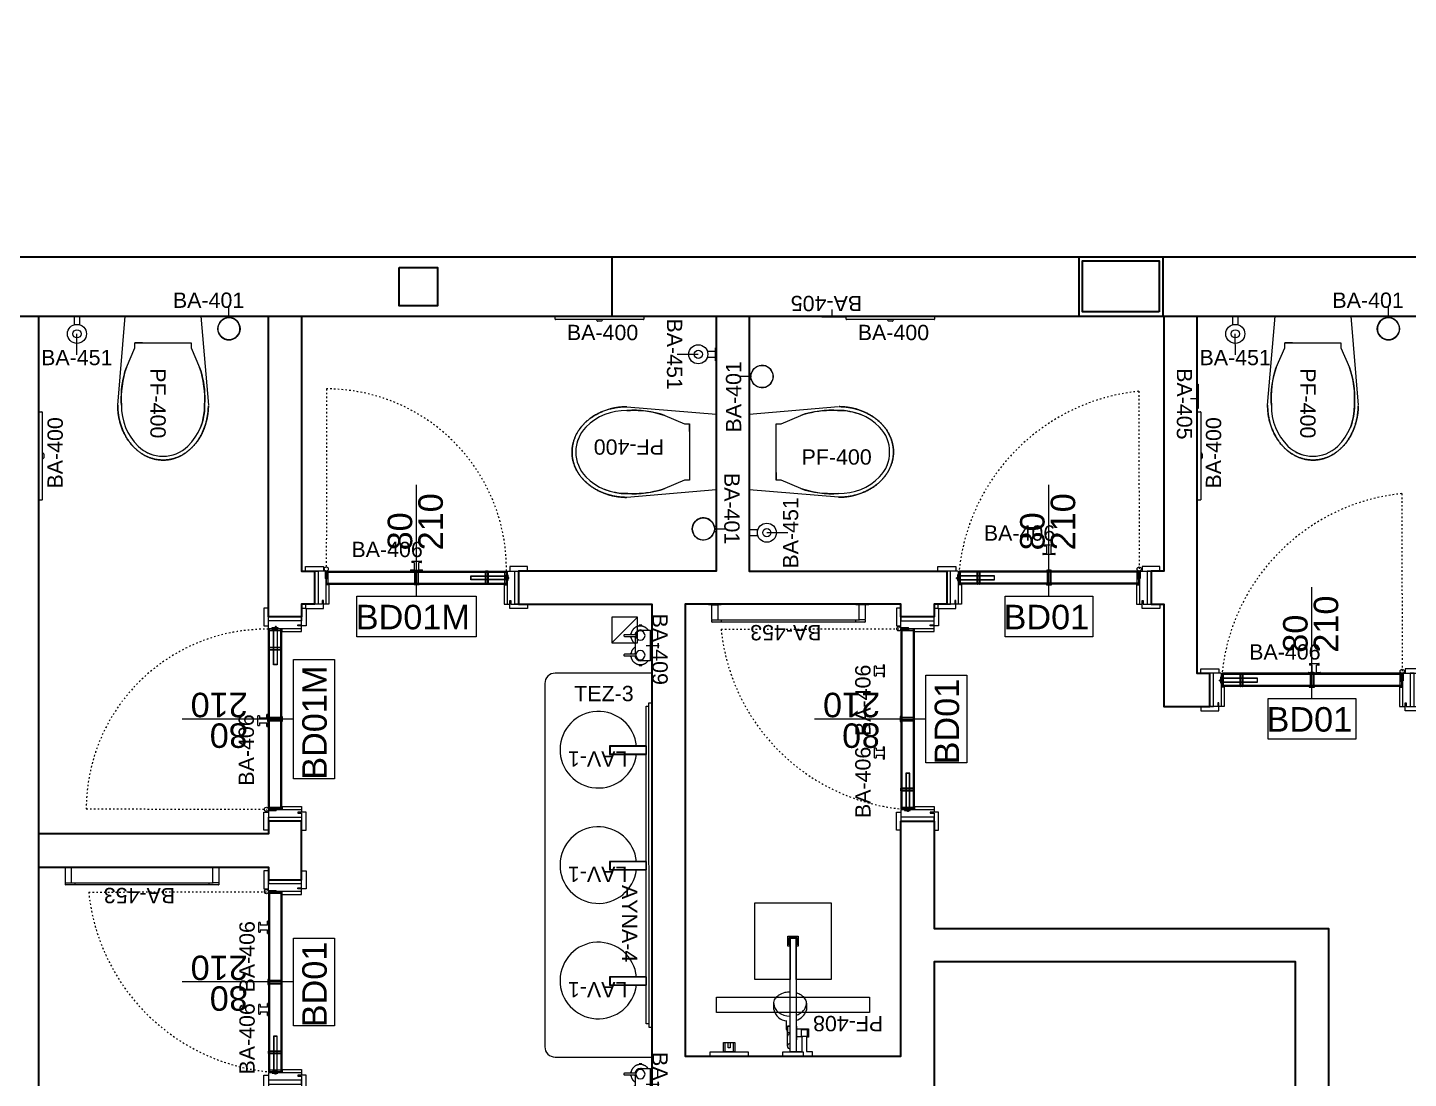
# Model space of a CAD drawing. Header units: centimetres. Extents: x 118932 to 154602, y -32682 to -23521.
# Drawn here: x 122301 to 122841, y -28345 to -27934 of the extents above; entities that cross this region are included whole.
import ezdxf

# ---------------------------------------------------------------- set-up
doc = ezdxf.new("R2010")
doc.units = ezdxf.units.CM
doc.header["$LTSCALE"] = 50
doc.header["$MEASUREMENT"] = 0
doc.linetypes.add('ACAD_ISO03W100', pattern=[30, 12, -18])
for name, color, linetype, lineweight, true_color in [('GEN_00_BL_Yazı', 7, 'Continuous', 0, 0x4f5250), ('GEN_01_TA_Kolon', 7, 'Continuous', 35, 0xd05d28), ('GEN_02_TF_Islak Hacim', 7, 'Continuous', 5, 0x007cb0), ('GEN_02_TF_Kapı', 7, 'Continuous', 9, 0x4a3526), ('GEN_02_TF_Mobilya', 7, 'Continuous', 5, 0x745e3d), ('GEN_05_ML_Ahşap', 7, 'Continuous', 9, 0x745e3d), ('GEN_06_GR_İnce', 7, 'Continuous', 13, 0xb0b0a9), ('KALACAK DUVARLAR', 7, 'Continuous', 30, 0x005387)]:
    doc.layers.add(name, color=color, linetype=linetype, lineweight=lineweight, true_color=true_color)
doc.styles.add('arial_1_18', font='arial.ttf', dxfattribs={"height": 0.2})
doc.styles.add('Arial_6', font='arial.ttf', dxfattribs={"height": 59.5325})

# ---------------------------------------------------------------- blocks, each defined once
blk = doc.blocks.new('LEVEL -1_A BLOK_KOLON')
at = {"layer": 'GEN_01_TA_Kolon'}
blk.add_lwpolyline([(48313.25, 4414), (48328.25, 4414), (48328.25, 4399), (48313.25, 4399), (48313.25, 4414)], dxfattribs=at)
blk.add_lwpolyline([(48610.84, 4396.59), (48580.84, 4396.59), (48580.84, 4416.59), (48610.84, 4416.59)], close=True, dxfattribs=at)
blk = doc.blocks.new('LEVEL -1_A BLOK_DUVAR')
at = {"layer": 'KALACAK DUVARLAR'}
for p, q in [((48396.51, 9468), (48396.51, 9445)), ((48579.34, 9468), (48579.34, 9445)), ((48612.34, 9468), (48612.34, 9445))]:
    blk.add_line(p, q, dxfattribs=at)
for points in [[(49568.65, 9468), (47653.25, 9468), (47653.25, 9445), (49154.98, 9445)], [(48171.99, 9445), (48171.99, 8970.63), (48332.25, 8970.63)], [(48274.99, 9445), (48274.99, 9345.09), (48279.99, 9345.09), (48279.99, 9332.09), (48274.99, 9332.09), (48274.99, 9327.09), (48261.99, 9327.09), (48261.99, 9445)], [(48437.33, 9445), (48437.33, 9345.09), (48359.99, 9345.09), (48359.99, 9332.09), (48412.16, 9332.09), (48412.16, 8952.63), (48587.17, 8952.63), (48587.17, 8811.63), (48605.17, 8811.63), (48605.17, 8957.63)], [(48450.33, 9445), (48450.33, 9345.09), (48527.67, 9345.09), (48527.67, 9332.09), (48522.67, 9332.09), (48522.67, 9327.09), (48509.67, 9327.09), (48509.67, 9332.09), (48425.16, 9332.09), (48425.16, 9155.07), (48509.67, 9155.07), (48509.67, 9247.09), (48522.67, 9247.09), (48522.67, 9204.98), (48677.17, 9204.98), (48677.17, 9142.07), (48664.17, 9142.07), (48664.17, 9191.98), (48522.67, 9191.98), (48522.67, 9142.07), (48425.16, 9142.07), (48425.16, 8970.63)], [(48612.67, 9445), (48612.67, 9345.09), (48607.67, 9345.09), (48607.67, 9332.09), (48612.67, 9332.09), (48612.67, 9292), (48630.67, 9292), (48630.67, 9305), (48625.67, 9305), (48625.67, 9445)], [(48171.99, 9229.09), (48261.99, 9229.09), (48261.99, 9224.09), (48274.99, 9224.09), (48274.99, 9247.09), (48261.99, 9247.09), (48261.99, 9242.09), (48171.99, 9242.09)]]:
    blk.add_lwpolyline(points, dxfattribs=at)
blk = doc.blocks.new('Toilet-Tissue-Dispenser_Bobrick_B-35883 - BA-400 Double Paper Holder-13679418-RESTROOMS _ POOL BAR - PLANS')
at = {"layer": 'GEN_02_TF_Islak Hacim'}
for p, q in [((40839.4, 11299.3), (40839.4, 11312)), ((40839.4, 11312), (41185.5, 11312)), ((41185.5, 11312), (41185.5, 11299.3)), ((41001.8, 11297.7), (40841, 11297.7)), ((41023.2, 11297.7), (41001.8, 11297.7)), ((41019.6, 11291.4), (41005.3, 11291.4)), ((41183.9, 11297.7), (41023.2, 11297.7))]:
    blk.add_line(p, q, dxfattribs=at)
for centre, radius, start, end in [((40841, 11299.3), 1.59, 180, 270), ((41001.8, 11296.8), 0.879, 90, 187.2939), ((41007, 11297.5), 6.14, 187.2939, 247.3604), ((41005.3, 11292.2), 0.8, 204.0212, 270), ((41019.6, 11292.2), 0.8, 270, 335.9788), ((41017.9, 11297.5), 6.14, 292.6396, 352.7061), ((41023.2, 11296.8), 0.879, 352.7061, 90), ((41183.9, 11299.3), 1.59, 270, 0)]:
    blk.add_arc(centre, radius, start, end, dxfattribs=at)
at = {"layer": 'GEN_00_BL_Yazı', "insert": (40884.6, 11216.8), "char_height": 60, "width": 265.421, "attachment_point": 7, "rotation": 359.924, "style": 'Arial_6'}
blk.add_mtext('BA-400', dxfattribs=at)
blk = doc.blocks.new('BA 401 toilet brush holder')
at = {"layer": 'GEN_00_BL_Yazı'}
blk.add_line((-0.01, -4.19), (-0.01, -8.64), dxfattribs=at)
at = {"layer": 'GEN_02_TF_Islak Hacim'}
for p, q in [((-1, -4.23), (-1, -5)), ((-1, -4.23), (-1, -5)), ((-1, -5), (1, -5)), ((1, -5), (-1, -5)), ((1, -5), (1, -4.23)), ((1, -4.23), (1, -5))]:
    blk.add_line(p, q, dxfattribs=at)
blk.add_circle((0, 0), 4.35, dxfattribs=at)
blk.add_arc((0, 0), 4.35, 283.2903, 256.7097, dxfattribs=at)
at = {"layer": 'GEN_00_BL_Yazı', "insert": (21.94, -14.19), "char_height": 6, "width": 26.5421, "attachment_point": 1, "rotation": 180, "style": 'Arial_6'}
blk.add_mtext('BA-401', dxfattribs=at)
blk = doc.blocks.new('Raindance shower combo - PF-408 SHOWER SYSTEM-14504339-SPA _ LEVEL 0 - REFERENCE PLAN')
at = {"layer": 'GEN_02_TF_Islak Hacim'}
for p, q in [((-24.4, 303), (-24.4, 603)), ((-24.4, 603), (275.5, 603)), ((275.5, 603), (275.5, 303)), ((105.6, 473), (145.4, 473)), ((105.6, 433), (105.6, 473)), ((113.7, 433), (105.6, 433)), ((110.8, 467.8), (140.3, 467.8)), ((110.8, 438.4), (110.8, 467.8)), ((113.7, 438.4), (110.8, 438.4)), ((113.7, 19.6), (113.7, 464.5)), ((113.7, 464.5), (137.3, 464.5)), ((113.7, 464.5), (113.7, 303)), ((137.3, 464.5), (113.7, 464.5)), ((137.3, 303), (137.3, 464.5)), ((137.3, 464.5), (137.3, 19.6)), ((140.3, 438.3), (137.3, 438.3)), ((145.4, 433), (137.3, 433)), ((140.3, 467.8), (140.3, 438.3)), ((145.4, 473), (145.4, 433)), ((113.7, 303), (-24.4, 303)), ((275.5, 303), (137.3, 303)), ((50.4, 184.6), (50.4, 208.3)), ((177.7, 208.3), (177.7, 182.8)), ((100, 106.3), (100.6, 140.9)), ((103.4, 80.9), (103.4, 119.9)), ((103.4, 119.9), (113.7, 119.9)), ((113.7, 119.9), (103.4, 119.9)), ((103.4, 119.9), (103.4, 97.5)), ((137.3, 119.9), (139.5, 119.9)), ((139.5, 119.9), (139.5, 66.9)), ((139.8, 77.5), (139.8, 109.5)), ((139.8, 109.5), (185.7, 109.5)), ((185.7, 109.5), (185.7, 77.4)), ((-146.3, 55.5), (-102.8, 55.5)), ((-146.3, 19.3), (-146.3, 55.5)), ((-140.4, 55.5), (-108.7, 55.5)), ((-140.4, 19.3), (-140.4, 55.5)), ((-128.5, 35.3), (-128.5, 55.5)), ((-128.5, 55.5), (-120.4, 55.5)), ((-120.4, 55.5), (-120.4, 35.3)), ((-108.7, 55.5), (-108.7, 19.3)), ((-102.8, 55.5), (-102.8, 19.3)), ((113.7, 93.7), (103.4, 93.7)), ((103.4, 41.5), (103.4, 80.9)), ((139.5, 93.7), (137.3, 93.7)), ((139.5, 66.9), (137.3, 66.9)), ((161.2, 77.5), (139.8, 77.5)), ((157.3, 106), (157.3, 81)), ((182.3, 106), (157.3, 106)), ((157.3, 81), (182.3, 81)), ((161.2, 81), (161.2, 77.4)), ((161.2, 20.1), (161.2, 77.5)), ((178.5, 81), (178.5, 77.4)), ((185.7, 77.4), (178.5, 77.4)), ((178.5, 77.4), (178.5, 20.1)), ((182.3, 81), (182.3, 106)), ((-198.9, 19.3), (-50, 19.3)), ((-198.9, 3), (-198.9, 19.3)), ((-102.8, 19.3), (-146.3, 19.3)), ((-108.7, 19.3), (-140.4, 19.3)), ((-120.4, 35.3), (-128.5, 35.3)), ((-50, 19.3), (-50, 3)), ((85.5, 3), (85.5, 19.6)), ((85.5, 19.6), (165.5, 19.6)), ((165.5, 3), (85.5, 3)), ((137.3, 19.6), (113.7, 19.6)), ((139.1, 19.6), (139.1, 20.1)), ((139.1, 20.1), (161.2, 20.1)), ((165.5, 19.6), (165.5, 3)), ((200.6, 3), (165.5, 3)), ((178.5, 20.1), (200.6, 20.1)), ((200.6, 20.1), (200.6, 3))]:
    blk.add_line(p, q, dxfattribs=at)
for centre, radius, start, end in [((104.2, 195.8), 55, 191.7176, 266.2824), ((123.3, 196.9), 56.2, 284.5361, 345.4324), ((112.6, 106), 12.6, 179, 223), ((115, 78), 12, 96.3941, 165.9387), ((115, 78), 12, 96.3941, 165.9387), ((114.9, 40.6), 11.5, 96.8483, 175.5844), ((115, 42.3), 11.6, 183.9666, 263.4682)]:
    blk.add_arc(centre, radius, start, end, dxfattribs=at)
for major_axis, start_param, end_param in [((63.7, 0), 3.141593, 4.706756), ((-63.7, 0), 1.950601, 3.141593)]:
    blk.add_ellipse((114, 208.3), major_axis=major_axis, ratio=0.765186, start_param=start_param, end_param=end_param, dxfattribs=at)
for points, knots in [([(50.4, 208.3), (50.4, 211.6), (51.3, 218), (55.4, 227.4), (62.1, 235.8), (74.1, 245.5), (91.7, 253), (107.1, 254.8), (113.7, 254.8)], [0, 0, 0, 0, 0.0666667, 0.1333333, 0.2, 0.2666667, 0.4, 0.4982127, 0.4982127, 0.4982127, 0.4982127]), ([(137.4, 251.6), (139.3, 251), (148.2, 248.1), (162.4, 240.1), (172.7, 227.8), (177, 216.8), (177.7, 211.2), (177.7, 208.3)], [0.6197386, 0.6197386, 0.6197386, 0.6197386, 0.65, 0.7666667, 0.8833333, 0.9416667, 1, 1, 1, 1])]:
    blk.add_open_spline(points, degree=3, knots=knots, dxfattribs=at)
at = {"layer": 'GEN_00_BL_Yazı', "insert": (478.8, 160.9, 0), "char_height": 60, "width": 331.384, "attachment_point": 7, "rotation": 180, "style": 'Arial_6'}
blk.add_mtext('PF-408', dxfattribs=at)
blk = doc.blocks.new('common areas toilet pf400')
at = {"layer": 'GEN_02_TF_Islak Hacim'}
for p, q in [((0, 14.8), (34.95, 17.75)), ((0, 14.8), (34.95, 17.75)), ((0, -14.8), (0, 14.8)), ((10.45, 10.98), (12.45, 10.98)), ((10.45, -11.02), (10.45, 10.98)), ((10.45, 10.98), (12.45, 10.98)), ((12.45, 10.98), (20.12, 14.31)), ((12.45, 10.98), (20.12, 14.31)), ((10.45, -8.02), (10.45, -11.02)), ((34.95, -17.75), (0, -14.8)), ((34.95, -17.75), (0, -14.8)), ((12.45, -11.02), (10.45, -11.02)), ((12.45, -11.02), (10.45, -11.02))]:
    blk.add_line(p, q, dxfattribs=at)
at = {"layer": 'GEN_02_TF_Islak Hacim', "flags": 128}
blk.add_lwpolyline([(20.12, -14.35, 0.102893), (34.95, -16.27, 0.208147), (50.97, -9.8, 0.407287), (50.97, 9.76, 0.208147), (34.95, 16.23, 0.102893), (20.12, 14.31), (21.51, 14.77), (22.93, 15.16), (24.36, 15.5), (25.8, 15.79), (27.25, 16.01), (28.71, 16.18), (30.17, 16.29), (31.64, 16.33), (33.11, 16.33), (34.58, 16.26), (34.95, 16.23, -0.103003), (43.63, 14.66)], format="xyb", dxfattribs=at)
blk.add_lwpolyline([(34.95, -16.27), (33.48, -16.35), (32.01, -16.38), (30.55, -16.34), (29.08, -16.25), (27.62, -16.1), (26.16, -15.89), (24.72, -15.62), (23.29, -15.29), (21.87, -14.91), (20.47, -14.47), (20.12, -14.35), (12.45, -11.02), (10.45, -11.02)], dxfattribs=at)
at = {"layer": 'GEN_02_TF_Islak Hacim'}
blk.add_arc((40.95, -0.02), 14, 330.4944, 345.2869, dxfattribs=at)
blk.add_rational_spline([(34.95, -17.75), (42.82, -17.75), (49.63, -14.5), (53.57, -8.88), (57.5, -3.25), (57.5, 3.25), (53.57, 8.88), (49.63, 14.5), (42.82, 17.75), (34.95, 17.75), (36.56, 17.75), (39.77, 17.45), (44.36, 16.13), (48.47, 13.99), (51.9, 11.16), (54.48, 7.77), (56.09, 3.98), (56.45, 1.33), (56.45, 0), (56.45, -1.33), (56.09, -3.98), (54.48, -7.77), (51.9, -11.16), (48.47, -13.99), (44.36, -16.13), (39.77, -17.45), (36.56, -17.75), (34.95, -17.75)], [1, 0.910683602523, 0.910683602523, 1, 0.910683602523, 0.910683602523, 1, 0.910683602523, 0.910683602523, 1, 1, 1, 1, 1, 1, 1, 1, 1, 1, 1, 1, 1, 1, 1, 1, 1, 1, 1], degree=3, knots=[0, 0, 0, 0, 1.047198, 1.047198, 1.047198, 2.094395, 2.094395, 2.094395, 3.141593, 3.141593, 3.141593, 3.28445, 3.427307, 3.570164, 3.713021, 3.855878, 3.998736, 4.141593, 4.141593, 4.141593, 4.28445, 4.427307, 4.570164, 4.713021, 4.855878, 4.998736, 5.141593, 5.141593, 5.141593, 5.141593], dxfattribs=at)
at = {"layer": 'GEN_00_BL_Yazı', "insert": (20.45, -5.06), "char_height": 6, "width": 13.2711, "attachment_point": 7, "style": 'Arial_6'}
blk.add_mtext('PF-400', dxfattribs=at)
blk = doc.blocks.new('BA 405 - BAG DISPANSER')
at = {"layer": 'GEN_02_TF_Islak Hacim'}
blk.add_hatch(color=256, dxfattribs=at).paths.add_polyline_path([(59602.97, -31835.91), (59602.97, -31835.47), (59593.41, -31835.47), (59593.41, -31835.91)])
at = {"layer": 'GEN_00_BL_Yazı'}
blk.add_line((59597.32, -31832.96), (59597.32, -31835.65), dxfattribs=at)
at = {"layer": 'GEN_02_TF_Islak Hacim'}
for p, q in [((59593.41, -31835.91), (59593.41, -31835.47)), ((59602.97, -31835.91), (59593.41, -31835.91)), ((59602.97, -31835.47), (59602.97, -31835.91))]:
    blk.add_line(p, q, dxfattribs=at)
at = {"layer": 'GEN_00_BL_Yazı', "insert": (59609.21, -31833.56), "char_height": 6, "width": 26.5421, "attachment_point": 1, "rotation": 180, "style": 'Arial_6'}
blk.add_mtext('BA-405', dxfattribs=at)
blk = doc.blocks.new('BA 406 HOOK')
at = {"layer": 'GEN_02_TF_Islak Hacim'}
for p, q in [((-2.38, 0), (-2.38, -0.32)), ((-2.38, 0), (2.38, 0)), ((-2.3, 0), (-2.38, 0)), ((2.38, 0), (2.3, 0)), ((2.38, -0.32), (2.38, 0)), ((-2.38, -0.32), (-2.3, -0.32)), ((-0.92, -0.32), (-2.38, -0.32)), ((-1.91, -3.19), (-1.91, -3.81)), ((-1.91, -3.19), (-0.92, -3.19)), ((-1.84, -3.19), (-1.91, -3.19)), ((-1.91, -3.81), (-1.84, -3.81)), ((1.9, -3.81), (-1.91, -3.81)), ((-0.92, -0.32), (-0.92, -3.19)), ((0.92, -3.19), (0.92, -0.32)), ((2.38, -0.32), (0.92, -0.32)), ((0.92, -3.19), (1.9, -3.19)), ((1.9, -3.19), (1.84, -3.19)), ((1.84, -3.81), (1.9, -3.81)), ((1.9, -3.81), (1.9, -3.19)), ((2.3, -0.32), (2.38, -0.32))]:
    blk.add_line(p, q, dxfattribs=at)
at = {"layer": 'GEN_00_BL_Yazı', "insert": (25.5, -11.38), "char_height": 6, "width": 26.5421, "attachment_point": 1, "rotation": 180, "style": 'Arial_6'}
blk.add_mtext('BA-406', dxfattribs=at)
blk = doc.blocks.new('ikili sbn')
at = {"layer": 'GEN_00_BL_Yazı'}
blk.add_line((-5.76, -1.77), (-5.76, 3.38), dxfattribs=at)
at = {"layer": 'GEN_02_TF_Islak Hacim'}
for p, q in [((-11.7, 0.01), (-11.7, -4.02)), ((0, -4.01), (0, 0.01)), ((-13.75, -3.45), (-13.75, -4.45)), ((-13.75, -4.45), (-13.39, -4.45)), ((-13.56, -3.44), (-13.73, -3.44)), ((-13.73, -3.44), (-13.73, -4.44)), ((-13.73, -4.44), (-13.56, -4.44)), ((-13.56, -4.44), (-13.56, -3.44)), ((-13.38, -3.45), (-13.56, -3.45)), ((-13.44, -3.76), (-13.45, -3.91)), ((-13.45, -3.91), (-13.45, -4)), ((-13.45, -4), (-13.45, -4.15)), ((-13.45, -4.15), (-13.44, -4.3)), ((-13.43, -3.62), (-13.44, -3.76)), ((-13.44, -4.3), (-13.42, -4.44)), ((-13.41, -3.47), (-13.43, -3.62)), ((-13.42, -4.44), (-13.4, -4.59)), ((-13.39, -3.32), (-13.41, -3.47)), ((-13.4, -4.59), (-13.38, -4.74)), ((-13.36, -3.17), (-13.39, -3.32)), ((-13.38, -4.74), (-13.34, -4.89)), ((-13.32, -3.03), (-13.36, -3.17)), ((-13.34, -4.89), (-13.3, -5.03)), ((-13.28, -2.88), (-13.32, -3.03)), ((-13.3, -5.03), (-13.26, -5.18)), ((-13.23, -2.74), (-13.28, -2.88)), ((-13.26, -5.18), (-13.21, -5.32)), ((-13.18, -2.6), (-13.23, -2.74)), ((-13.21, -5.32), (-13.15, -5.46)), ((-13.12, -2.46), (-13.18, -2.6)), ((-13.06, -2.33), (-13.12, -2.46)), ((-12.99, -2.19), (-13.06, -2.33)), ((-12.91, -2.06), (-12.99, -2.19)), ((-12.83, -1.94), (-12.91, -2.06)), ((-12.75, -1.81), (-12.83, -1.94)), ((-12.66, -1.69), (-12.75, -1.81)), ((-12.56, -1.58), (-12.66, -1.69)), ((-12.47, -1.46), (-12.56, -1.58)), ((-12.36, -1.35), (-12.47, -1.46)), ((-12.25, -1.25), (-12.36, -1.35)), ((-12.14, -1.15), (-12.25, -1.25)), ((-12.03, -1.05), (-12.14, -1.15)), ((-11.91, -0.96), (-12.03, -1.05)), ((-11.78, -0.88), (-11.91, -0.96)), ((-11.7, -0.82), (-11.78, -0.88)), ((0.1, -0.92), (0, -0.86)), ((0.22, -1.01), (0.1, -0.92)), ((0.33, -1.11), (0.22, -1.01)), ((0.45, -1.2), (0.33, -1.11)), ((0.56, -1.31), (0.45, -1.2)), ((0.66, -1.41), (0.56, -1.31)), ((0.76, -1.52), (0.66, -1.41)), ((0.86, -1.64), (0.76, -1.52)), ((0.95, -1.76), (0.86, -1.64)), ((1.04, -1.88), (0.95, -1.76)), ((1.12, -2), (1.04, -1.88)), ((1.2, -2.13), (1.12, -2)), ((1.27, -2.26), (1.2, -2.13)), ((1.34, -2.4), (1.27, -2.26)), ((1.4, -2.54), (1.34, -2.4)), ((1.37, -5.53), (1.43, -5.39)), ((1.45, -2.67), (1.4, -2.54)), ((1.43, -5.39), (1.48, -5.25)), ((1.5, -2.82), (1.45, -2.67)), ((1.48, -5.25), (1.53, -5.11)), ((1.55, -2.96), (1.5, -2.82)), ((1.53, -5.11), (1.57, -4.97)), ((1.59, -3.1), (1.55, -2.96)), ((1.57, -4.97), (1.6, -4.82)), ((1.62, -3.25), (1.59, -3.1)), ((1.6, -4.82), (1.63, -4.67)), ((1.65, -3.4), (1.62, -3.25)), ((2, -3.45), (1.62, -3.45)), ((1.63, -4.45), (1.76, -4.45)), ((1.63, -4.67), (1.66, -4.52)), ((1.67, -3.55), (1.65, -3.4)), ((1.66, -4.52), (1.68, -4.38)), ((1.68, -3.7), (1.67, -3.55)), ((1.69, -3.85), (1.68, -3.7)), ((1.68, -4.38), (1.69, -4.23)), ((1.69, -4), (1.69, -3.85)), ((1.69, -4.08), (1.69, -4)), ((1.69, -4.23), (1.69, -4.08)), ((1.76, -3.5), (1.76, -4.5)), ((2, -3.5), (1.76, -3.5)), ((1.76, -4.5), (2, -4.5)), ((2, -3.5), (2, -3.45)), ((2, -4.5), (2, -3.5)), ((-13.15, -5.46), (-13.09, -5.59)), ((-13.09, -5.59), (-13.03, -5.73)), ((-13.03, -5.73), (-12.95, -5.86)), ((-12.95, -5.86), (-12.88, -5.99)), ((-12.88, -5.99), (-12.8, -6.11)), ((-12.8, -6.11), (-12.71, -6.24)), ((-12.71, -6.24), (-12.62, -6.35)), ((-12.62, -6.35), (-12.52, -6.47)), ((-12.52, -6.47), (-12.42, -6.58)), ((-12.42, -6.58), (-12.31, -6.69)), ((-12.31, -6.69), (-12.2, -6.79)), ((-12.2, -6.79), (-12.09, -6.89)), ((-12.09, -6.89), (-11.97, -6.98)), ((-11.97, -6.98), (-11.85, -7.07)), ((-11.85, -7.07), (-11.73, -7.15)), ((-11.73, -7.15), (-11.6, -7.23)), ((-11.6, -7.23), (-11.47, -7.3)), ((-11.47, -7.3), (-11.33, -7.37)), ((-11.33, -7.37), (-11.2, -7.43)), ((-11.2, -7.43), (-11.06, -7.49)), ((-11.06, -7.49), (-10.92, -7.54)), ((-10.92, -7.54), (-10.78, -7.59)), ((-10.78, -7.59), (-10.63, -7.63)), ((-10.63, -7.63), (-10.48, -7.66)), ((-10.48, -7.66), (-10.34, -7.69)), ((-10.34, -7.69), (-10.19, -7.71)), ((-10.26, -7.7), (-10.26, -7.86)), ((-10.01, -7.86), (-10.26, -7.86)), ((-10.26, -7.86), (-10.26, -8.05)), ((-10.26, -8.05), (-10.01, -8.05)), ((-10.19, -7.71), (-10.04, -7.73)), ((-10.04, -7.73), (-10.01, -7.73)), ((-9.41, -6.02), (-2.35, -6.02)), ((-9.41, -7.73), (-9.29, -7.72)), ((-9.26, -7.86), (-9.41, -7.86)), ((-9.41, -8.05), (-9.26, -8.05)), ((-9.29, -7.72), (-9.14, -7.7)), ((-9.26, -7.86), (-9.26, -7.72)), ((-9.26, -8.05), (-9.26, -7.86)), ((-9.14, -7.7), (-8.99, -7.68)), ((-8.99, -7.68), (-8.85, -7.65)), ((-8.85, -7.65), (-8.7, -7.61)), ((-8.7, -7.61), (-8.56, -7.57)), ((-8.56, -7.57), (-8.42, -7.52)), ((-8.42, -7.52), (-8.28, -7.47)), ((-8.28, -7.47), (-8.14, -7.41)), ((-8.14, -7.41), (-8, -7.34)), ((-8, -7.34), (-7.87, -7.27)), ((-7.87, -7.27), (-7.74, -7.19)), ((-7.74, -7.19), (-7.62, -7.11)), ((-7.62, -7.11), (-7.49, -7.03)), ((-7.49, -7.03), (-7.37, -6.94)), ((-7.37, -6.94), (-7.26, -6.84)), ((-7.26, -6.84), (-7.15, -6.74)), ((-7.15, -6.74), (-7.04, -6.64)), ((-7.04, -6.64), (-6.93, -6.53)), ((-6.93, -6.53), (-6.84, -6.42)), ((-6.84, -6.42), (-6.74, -6.3)), ((-6.74, -6.3), (-6.65, -6.18)), ((-6.65, -6.18), (-6.57, -6.06)), ((-6.57, -6.06), (-6.54, -6.02)), ((-5.21, -6.02), (-5.15, -6.11)), ((-5.15, -6.11), (-5.06, -6.24)), ((-5.06, -6.24), (-4.97, -6.35)), ((-4.97, -6.35), (-4.87, -6.47)), ((-4.87, -6.47), (-4.77, -6.58)), ((-4.77, -6.58), (-4.67, -6.69)), ((-4.67, -6.69), (-4.56, -6.79)), ((-4.56, -6.79), (-4.44, -6.89)), ((-4.44, -6.89), (-4.33, -6.98)), ((-4.33, -6.98), (-4.21, -7.07)), ((-4.21, -7.07), (-4.08, -7.15)), ((-4.08, -7.15), (-3.95, -7.23)), ((-3.95, -7.23), (-3.82, -7.3)), ((-3.82, -7.3), (-3.69, -7.37)), ((-3.69, -7.37), (-3.55, -7.43)), ((-3.55, -7.43), (-3.41, -7.49)), ((-3.41, -7.49), (-3.27, -7.54)), ((-3.27, -7.54), (-3.13, -7.59)), ((-3.13, -7.59), (-2.99, -7.63)), ((-2.99, -7.63), (-2.84, -7.66)), ((-2.84, -7.66), (-2.69, -7.69)), ((-2.69, -7.69), (-2.54, -7.71)), ((-2.62, -7.67), (-2.62, -7.84)), ((-2.62, -7.84), (-2.62, -8.05)), ((-2.36, -7.84), (-2.62, -7.84)), ((-2.62, -8.05), (-2.36, -8.05)), ((-2.54, -7.71), (-2.4, -7.73)), ((-2.4, -7.73), (-2.34, -7.73)), ((-1.77, -7.73), (-1.65, -7.72)), ((-1.62, -7.84), (-1.77, -7.84)), ((-1.77, -8.05), (-1.62, -8.05)), ((-1.65, -7.72), (-1.5, -7.7)), ((-1.62, -7.84), (-1.62, -7.69)), ((-1.62, -8.05), (-1.62, -7.84)), ((-1.5, -7.7), (-1.35, -7.68)), ((-1.35, -7.68), (-1.2, -7.65)), ((-1.2, -7.65), (-1.06, -7.61)), ((-1.06, -7.61), (-0.91, -7.57)), ((-0.91, -7.57), (-0.77, -7.52)), ((-0.77, -7.52), (-0.63, -7.47)), ((-0.63, -7.47), (-0.49, -7.41)), ((-0.49, -7.41), (-0.36, -7.34)), ((-0.36, -7.34), (-0.23, -7.27)), ((-0.23, -7.27), (-0.1, -7.19)), ((-0.1, -7.19), (0.03, -7.11)), ((0.03, -7.11), (0.15, -7.03)), ((0.15, -7.03), (0.27, -6.94)), ((0.27, -6.94), (0.39, -6.84)), ((0.39, -6.84), (0.5, -6.74)), ((0.5, -6.74), (0.61, -6.64)), ((0.61, -6.64), (0.71, -6.53)), ((0.71, -6.53), (0.81, -6.42)), ((0.81, -6.42), (0.9, -6.3)), ((0.9, -6.3), (0.99, -6.18)), ((0.99, -6.18), (1.08, -6.06)), ((1.08, -6.06), (1.16, -5.93)), ((1.16, -5.93), (1.23, -5.8)), ((1.23, -5.8), (1.3, -5.67)), ((1.3, -5.67), (1.37, -5.53))]:
    blk.add_line(p, q, dxfattribs=at)
blk.add_lwpolyline([(0, 0.01), (-11.7, 0.01), (-11.7, 0.5), (0, 0.5)], close=True, dxfattribs=at)
for points in [[(-10.01, -5.79), (-10.01, -10.23, 1.037151), (-9.41, -10.23), (-9.41, -5.79)], [(-2.36, -5.79), (-2.36, -10.23, 1.037151), (-1.77, -10.23), (-1.77, -5.79)]]:
    blk.add_lwpolyline(points, format="xyb", dxfattribs=at)
for centre, radius, start, end in [((-9.7, -4), 2.2, 156.7633, 180), ((-9.7, -4), 2.2, 180, 261.9501), ((-9.7, -4.02), 2, 180, 261.1452), ((-9.7, -4), 1.82, 0, 180), ((-9.7, -4), 1.82, 180, 0), ((-2.06, -4), 1.82, 0, 180), ((-2.06, -4), 1.82, 180, 0), ((-2, -4.01), 2, 277.1261, 0), ((-2.06, -4), 2.2, 277.8672, 0), ((-2.06, -4), 2.2, 0, 20.0549), ((-9.7, -4), 2.2, 277.5263, 292.0167), ((-2.06, -4), 2.2, 247.9833, 262.1328)]:
    blk.add_arc(centre, radius, start, end, dxfattribs=at)
at = {"layer": 'GEN_00_BL_Yazı', "insert": (-18.33, 0.61), "char_height": 6, "width": 33.1384, "attachment_point": 7, "style": 'Arial_6'}
blk.add_mtext('BA-409', dxfattribs=at)
blk = doc.blocks.new('public area faucet')
at = {"layer": 'GEN_02_TF_Islak Hacim'}
for points in [[(-3.31, 0), (0, 0), (0, 14.48), (-3.31, 14.48)], [(-3.11, 0.2), (-0.2, 0.2), (-0.2, 14.28), (-3.11, 14.28)]]:
    blk.add_lwpolyline(points, close=True, dxfattribs=at)
blk = doc.blocks.new('LAV-1')
at = {"layer": 'GEN_02_TF_Islak Hacim'}
blk.add_arc((0, 0), 15, 185.5702, 172.909, dxfattribs=at)
at = {"rotation": 90}
blk.add_blockref('public area faucet', (-4.44, 1.85, 0), dxfattribs=at)
at = {"layer": 'GEN_00_BL_Yazı', "insert": (-11.37, 0.58), "char_height": 6, "width": 33.1384, "attachment_point": 7, "style": 'Arial_6'}
blk.add_mtext('LAV-1', dxfattribs=at)
blk = doc.blocks.new('TEZ-3')
at = {"layer": 'GEN_02_TF_Islak Hacim'}
blk.add_lwpolyline([(37.93, 150.44), (0, 150.44, 0.414214), (-4, 146.44), (-4, 4, 0.414214), (0, 0), (37.93, 0)], format="xyb", close=True, dxfattribs=at)
at = {"layer": 'GEN_02_TF_Islak Hacim', "color": 1, "rotation": 180}
for p in [(16.96, 120.44), (16.96, 75.22), (16.96, 30)]:
    blk.add_blockref('LAV-1', p, dxfattribs=at)
at = {"layer": 'GEN_00_BL_Yazı', "insert": (7.52, 139.37), "char_height": 6, "width": 33.1384, "attachment_point": 7, "style": 'Arial_6'}
blk.add_mtext('TEZ-3', dxfattribs=at)
blk = doc.blocks.new('AYNA-4')
at = {"layer": 'GEN_02_TF_Mobilya'}
blk.add_lwpolyline([(-1.25, -8.73), (-2.24, -8.73), (-2.26, 115.73), (-1.27, 115.73)], dxfattribs=at)
blk.add_lwpolyline([(-1.28, 117), (-1.25, -10), (0, -10), (-0.03, 117)], close=True, dxfattribs=at)
at = {"layer": 'GEN_00_BL_Yazı', "insert": (-11.75, 45.72), "char_height": 6, "width": 33.1384, "attachment_point": 7, "rotation": 270, "style": 'Arial_6'}
blk.add_mtext('AYNA-4', dxfattribs=at)
blk = doc.blocks.new('Accessory-Towel_Bar-KOHLER-Composed-K-73142 _1_ - BA-453 TOWEL BAR 24_-14138606-TYPE GxL')
at = {"layer": 'GEN_02_TF_Islak Hacim', "lineweight": 13}
for p, q in [((-53279.2, -6870.5), (-53279.2, -6863.3)), ((-53278.4, -6862.5), (-52680, -6862.5)), ((-53242.4, -6862.5), (-53242.4, -6871.4)), ((-52716.1, -6871.4), (-52716.1, -6862.5)), ((-52679.2, -6863.3), (-52679.2, -6870.5)), ((-53279.2, -6929.9), (-53279.2, -6872.2)), ((-53278.4, -6871.4), (-53257.1, -6871.4)), ((-52701.3, -6871.4), (-53257.1, -6871.4)), ((-53256.3, -6872.2), (-53256.3, -6929.9)), ((-52702.1, -6929.9), (-52702.1, -6872.2)), ((-52680, -6871.4), (-52701.3, -6871.4)), ((-52679.2, -6872.2), (-52679.2, -6929.9)), ((-53293.2, -6932.7), (-53293.2, -6931.5)), ((-53293.2, -6932.7), (-53242.4, -6932.7)), ((-53292.4, -6930.7), (-53278.4, -6930.7)), ((-53278.4, -6930.7), (-53257.1, -6930.7)), ((-53257.1, -6930.7), (-53243.2, -6930.7)), ((-53242.4, -6931.5), (-53242.4, -6932.7)), ((-52716.1, -6932.7), (-52716.1, -6931.5)), ((-52716.1, -6932.7), (-52665.3, -6932.7)), ((-52715.3, -6930.7), (-52701.3, -6930.7)), ((-52680, -6930.7), (-52701.3, -6930.7)), ((-52680, -6930.7), (-52666.1, -6930.7)), ((-52665.3, -6931.5), (-52665.3, -6932.7))]:
    blk.add_line(p, q, dxfattribs=at)
for centre, radius, start, end in [((-53278.4, -6863.3), 0.82, 90, 180), ((-52680, -6863.3), 0.82, 0, 90), ((-53278.4, -6870.5), 0.814, 180, 270), ((-53278.4, -6872.2), 0.814, 90, 180), ((-53257.1, -6872.2), 0.814, 0, 90), ((-52701.3, -6872.2), 0.814, 90, 180), ((-52680, -6870.5), 0.814, 270, 0), ((-52680, -6872.2), 0.814, 0, 90), ((-53292.4, -6931.5), 0.797, 90, 180), ((-53278.4, -6929.9), 0.804, 180, 270), ((-53257.1, -6929.9), 0.804, 270, 0), ((-53243.2, -6931.5), 0.797, 0, 90), ((-52715.3, -6931.5), 0.797, 90, 180), ((-52701.3, -6929.9), 0.804, 180, 270), ((-52680, -6929.9), 0.804, 270, 0), ((-52666.1, -6931.5), 0.797, 0, 90)]:
    blk.add_arc(centre, radius, start, end, dxfattribs=at)
at = {"layer": 'GEN_00_BL_Yazı', "insert": (-53108.7, -6791.1), "char_height": 60, "width": 265.421, "attachment_point": 1, "style": 'Arial_6'}
blk.add_mtext('BA-453', dxfattribs=at)
blk = doc.blocks.new('Accessory-Tissue_Holder-KOHLER-Composed-K-73148 - BA-451 SPARE TP-14820996-TYPE GxL')
at = {"layer": 'GEN_00_BL_Yazı'}
blk.add_line((-52678, -5376.6), (-52678.1, -5294), dxfattribs=at)
at = {"layer": 'GEN_02_TF_Islak Hacim'}
blk.add_lwpolyline([(-52653.4, -5226.7), (-52667.2, -5226.7), (-52688.8, -5226.7), (-52702.6, -5226.7, -0.414214), (-52703.4, -5225.8), (-52703.4, -5224.2), (-52652.6, -5224.2), (-52652.6, -5225.8, -0.414214)], format="xyb", close=True, dxfattribs=at)
for points in [[(-52688.8, -5226.7, 0.414214), (-52689.4, -5227.3), (-52689.4, -5258.6)], [(-52666.5, -5258.6), (-52666.5, -5227.3, 0.414214), (-52667.2, -5226.7)]]:
    blk.add_lwpolyline(points, format="xyb", dxfattribs=at)
for radius in [37.3, 15.9]:
    blk.add_circle((-52678, -5294.1), radius, dxfattribs=at)
at = {"layer": 'GEN_00_BL_Yazı', "insert": (-52538.9, -5356.8), "char_height": 60, "width": 265.421, "attachment_point": 3, "style": 'Arial_6'}
blk.add_mtext('BA-451', dxfattribs=at)
blk = doc.blocks.new('LEVEL -1 ISLAK HACİM')
for name, p, rotation in [('BA 401 toilet brush holder', (2301.85, 409.24, 0), 180), ('BA 401 toilet brush holder', (2755.97, 409.24, 0), 180), ('common areas toilet pf400', (2276.06, 414.24, 0), 270), ('common areas toilet pf400', (2726.4, 414.24, 0), 270), ('BA 401 toilet brush holder', (2510.67, 390.54, 0), 270), ('BA 405 - BAG DISPANSER', (-29154.46, -59215.41, 0), 90), ('common areas toilet pf400', (2492.67, 360.93, 0), 180), ('BA 401 toilet brush holder', (2487.67, 330.82, 0), 90), ('BA 406 HOOK', (2623.01, 320.83, 0), 180), ('BA 406 HOOK', (2375.33, 314.41, 0), 180), ('ikili sbn', (2467, 279.32, 0), 270), ('BA 406 HOOK', (2726.93, 274.24, 0), 180), ('BA 406 HOOK', (2558.51, 275.18, 0), 270), ('BA 406 HOOK', (2317.03, 255.73, 0), 270), ('BA 406 HOOK', (2558.51, 243.03, 0), 270), ('BA 406 HOOK', (2317.33, 174.7, 0), 270), ('BA 406 HOOK', (2317.33, 142.54, 0), 270), ('ikili sbn', (2467, 107.52, 0), 270)]:
    blk.add_blockref(name, p, dxfattribs=dict(rotation=rotation))
for name, p in [('BA 405 - BAG DISPANSER', (-57059.36, 32249.7, 0)), ('common areas toilet pf400', (2505.67, 360.98, 0)), ('TEZ-3', (2429.57, 123.87, 0)), ('AYNA-4', (2467.51, 145.59, 0))]:
    blk.add_blockref(name, p)
for name, p, xscale, yscale, zscale, rotation in [('Accessory-Tissue_Holder-KOHLER-Composed-K-73148 - BA-451 SPARE TP-14820996-TYPE GxL', (7510.02, 937.84, 0), 0.1, 0.1, 0.1, 0.01289847809185194), ('Accessory-Tissue_Holder-KOHLER-Composed-K-73148 - BA-451 SPARE TP-14820996-TYPE GxL', (3016.27, -4868.44, 0), 0.1, 0.1, 0.1, 270.0128984780919), ('Accessory-Tissue_Holder-KOHLER-Composed-K-73148 - BA-451 SPARE TP-14820996-TYPE GxL', (7963.69, 937.84, 0), 0.1, 0.1, 0.1, 0.01289847809185194), ('Toilet-Tissue-Dispenser_Bobrick_B-35883 - BA-400 Double Paper Holder-13679418-RESTROOMS _ POOL BAR - PLANS', (3358.53, -3741.83, 0), 0.1000000000000021, 0.1000000000000021, 0.1000000000000021, 90), ('Toilet-Tissue-Dispenser_Bobrick_B-35883 - BA-400 Double Paper Holder-13679418-RESTROOMS _ POOL BAR - PLANS', (3812.21, -3741.83, 0), 0.1000000000000021, 0.1000000000000021, 0.1000000000000021, 90), ('Accessory-Tissue_Holder-KOHLER-Composed-K-73148 - BA-451 SPARE TP-14820996-TYPE GxL', (1981.94, 5597.01, 0), 0.1, 0.1, 0.1, 90.01289847809184), ('Accessory-Towel_Bar-KOHLER-Composed-K-73142 _1_ - BA-453 TOWEL BAR 24_-14138606-TYPE GxL', (-2776.91, -391.94, 0), 0.1, 0.1, 0.1, 180), ('Accessory-Towel_Bar-KOHLER-Composed-K-73142 _1_ - BA-453 TOWEL BAR 24_-14138606-TYPE GxL', (-3030.08, -494.94, 0), 0.1, 0.1, 0.1, 180)]:
    blk.add_blockref(name, p, dxfattribs=dict(xscale=xscale, yscale=yscale, zscale=zscale, rotation=rotation))
at = {"xscale": 0.1, "yscale": 0.1, "zscale": 0.1}
for name, p in [('Toilet-Tissue-Dispenser_Bobrick_B-35883 - BA-400 Double Paper Holder-13679418-RESTROOMS _ POOL BAR - PLANS', (-1654.25, -716.96, 0)), ('Toilet-Tissue-Dispenser_Bobrick_B-35883 - BA-400 Double Paper Holder-13679418-RESTROOMS _ POOL BAR - PLANS', (-1540.33, -716.96, 0)), ('Raindance shower combo - PF-408 SHOWER SYSTEM-14504339-SPA _ LEVEL 0 - REFERENCE PLAN', (2510.23, 124, 0))]:
    blk.add_blockref(name, p, dxfattribs=at)
blk = doc.blocks.new('zemin kat vaziyet')
at = {"layer": 'GEN_06_GR_İnce'}
for centre, radius, start, end in [((-2101.74, -1922.7), 601.87, 15.22431, 136.04904), ((-2101.93, -1922.92), 572.29, 16.0539, 136.0221)]:
    blk.add_arc(centre, radius, start, end, dxfattribs=at)
blk = doc.blocks.new('60LIK YER SÜZGECİ')
at = {"layer": 'GEN_02_TF_Islak Hacim'}
blk.add_lwpolyline([(79589.82, -32983.56), (79589.82, -32923.56), (79595.82, -32923.56), (79595.82, -32983.56)], close=True, dxfattribs=at)
blk = doc.blocks.new('10X10 YER SÜZGECI')
at = {"layer": 'GEN_02_TF_Islak Hacim'}
blk.add_line((79379.38, -32867.31), (79369.38, -32877.31), dxfattribs=at)
blk.add_lwpolyline([(79369.38, -32877.31), (79379.38, -32877.31), (79379.38, -32867.31), (79369.38, -32867.31)], close=True, dxfattribs=at)
blk = doc.blocks.new('level -1 süzgeçler')
for name, p, rotation in [('10X10 YER SÜZGECI', (-85971.56, 34608.48, 0), 0.03205464016916024), ('60LIK YER SÜZGECİ', (26440.64, 81226.5, 0), 270)]:
    blk.add_blockref(name, p, dxfattribs=dict(rotation=rotation))
blk = doc.blocks.new('BD01')
at = {"layer": 'GEN_02_TF_Kapı'}
for p, q in [((-75.5, 0), (-80, 0)), ((-75.5, 0), (-75.5, -13)), ((-4.8, 0), (-75.2, 0)), ((-75.2, -5.2), (-75.2, 0)), ((-68.07, 0), (-68.07, -5.2, 0)), ((-67.07, 0), (-67.07, -5.2, 0)), ((-40.7, 0), (-40.7, -5.2, 0)), ((-39.31, 0), (-39.31, -5.2, 0)), ((-5.1, 0.14), (-5.1, -3)), ((-4.8, 0.01), (-4.8, -3)), ((-4.8, -5.2), (-4.8, 0)), ((-4.5, 0.01), (-4.5, -3)), ((-4.5, 0), (-4.5, -13)), ((-4.5, 0), (0, 0)), ((-4.2, 0.14), (-4.2, -3)), ((-76.2, -2.73), (-75.2, -2.06)), ((-76.2, -2.99), (-76.2, -2.73)), ((-76.2, -2.99), (-75.2, -3.11)), ((-75.8, -1.47), (-75.8, -2.46)), ((-75.7, -1.47), (-75.8, -1.47)), ((-75.8, -3.04), (-75.8, -3.69)), ((-75.8, -3.69), (-75.7, -3.69)), ((-75.18, -2.6), (-75.5, -2.26)), ((-75.18, -2.6), (-75.5, -2.26)), ((-75.18, -2.6), (-75.5, -3.01)), ((-74.3, -5.4), (-75.5, -5.4)), ((-4.8, -0.4), (-75.2, -0.4)), ((-75.2, -2.06), (-75.2, -3.11)), ((-75.2, -2.54), (-75.2, -2.12)), ((-75.18, -2.54), (-75.2, -2.54)), ((-75.2, -2.55), (-75.18, -2.55)), ((-75.2, -2.65), (-75.2, -2.55)), ((-75.2, -2.65), (-75.18, -2.65)), ((-75.2, -3.08), (-75.2, -2.66)), ((-75.18, -2.66), (-75.2, -2.66)), ((-75.2, -3.11), (-75.2, -2.99)), ((-4.8, -4.8), (-75.2, -4.8)), ((-4.8, -5.2), (-75.2, -5.2)), ((-75.18, -2.1), (-74.82, -2.1)), ((-75.18, -2.54), (-75.18, -2.12)), ((-75.18, -2.12), (-74.82, -2.12)), ((-75.18, -2.45), (-75.18, -2.55)), ((-75.18, -2.45), (-75.07, -2.45)), ((-75.18, -2.65), (-75.18, -2.55)), ((-75.18, -2.65), (-75.18, -2.75)), ((-75.18, -3.08), (-75.18, -2.66)), ((-75.18, -2.75), (-75.07, -2.75)), ((-74.82, -3.08), (-75.18, -3.08)), ((-74.82, -3.1), (-75.18, -3.1)), ((-75.07, -2.12), (-75.07, -3.08)), ((-75.07, -2.45), (-75.07, -2.75)), ((-74.82, -2.12), (-74.82, -3.08)), ((-74.8, -2.12), (-74.8, -3.08)), ((-74.6, -4.8), (-74.6, -0.4)), ((-74.3, -5.4), (-74.3, -13)), ((-39.41, -5.2), (-40.6, -5.2)), ((-5.7, -5.4), (-5.7, -13)), ((-5.7, -5.4), (-4.5, -5.4)), ((-5.4, -4.8), (-5.4, -0.4)), ((-5.2, -2.12), (-5.2, -3.08)), ((-4.82, -2.1), (-5.18, -2.1)), ((-5.18, -3.1), (-4.82, -3.1)), ((-5.1, -3), (-4.8, -3)), ((-4.93, -2.12), (-4.93, -3.08)), ((-4.82, -2.45), (-4.93, -2.45)), ((-4.93, -2.45), (-4.93, -2.75)), ((-4.82, -2.75), (-4.93, -2.75)), ((-4.82, -2.6), (-4.5, -2.26)), ((-4.82, -2.6), (-4.5, -2.26)), ((-4.82, -2.45), (-4.82, -2.55)), ((-4.8, -2.55), (-4.82, -2.55)), ((-4.82, -2.65), (-4.82, -2.55)), ((-4.82, -2.6), (-4.5, -3.01)), ((-4.82, -2.65), (-4.82, -2.75)), ((-4.8, -2.65), (-4.82, -2.65)), ((-4.8, -2.54), (-4.8, -2.12)), ((-4.8, -2.65), (-4.8, -2.55)), ((-4.8, -3.08), (-4.8, -2.66)), ((-4.5, -3), (-4.2, -3)), ((-76.5, -11.5), (-76.9, -11.5)), ((-76.9, -11.5), (-76.9, -13)), ((-76.5, -13), (-76.5, -11.5)), ((-74.3, -13), (-76.5, -13)), ((-5.7, -13), (-3.5, -13)), ((-3.5, -13), (-3.5, -11.5)), ((-3.5, -11.5), (-3.1, -11.5)), ((-3.1, -11.5), (-3.1, -13)), ((-3.1, -13), (0, -13))]:
    blk.add_line(p, q, dxfattribs=at)
at = {"layer": 'GEN_02_TF_Kapı', "linetype": 'ACAD_ISO03W100', "ltscale": 0.001}
blk.add_lwpolyline([(-75.2, 0, -0.355376), (-4.8, 70.4), (-4.65, 0.8)], format="xyb", dxfattribs=at)
at = {"layer": 'GEN_02_TF_Kapı'}
for points in [[(-76.5, 0), (-83.5, 0), (-83.5, 1.75), (-76.5, 1.75)], [(-78.5, 0), (-80, 0), (-80, -13), (-78.5, -13)], [(-67.97, 0), (-68.07, 0), (-68.07, -5.2), (-67.97, -5.2)], [(-68.07, 0), (-67.97, 0), (-67.97, -5.2), (-68.07, -5.2)], [(-67.17, -5.2), (-67.97, -5.2), (-67.97, 0), (-67.17, 0)], [(-67.17, 0), (-67.07, 0), (-67.07, -5.2), (-67.17, -5.2)], [(-67.07, 0), (-67.17, 0), (-67.17, -5.2), (-67.07, -5.2)], [(-41, 0), (-39, 0), (-39, 0.2), (-39.4, 0.3), (-40.6, 0.3), (-41, 0.2)], [(-40.6, 0), (-40.7, 0), (-40.7, -5.2), (-40.6, -5.2)], [(-40.6, -5.2), (-39.4, -5.2), (-39.4, 0), (-40.6, 0)], [(-39.41, 0), (-39.31, 0), (-39.31, -5.2), (-39.41, -5.2)], [(-3.5, 0), (3.5, 0), (3.5, 1.75), (-3.5, 1.75)], [(0, 0), (-1.5, 0), (-1.5, -13), (0, -13)], [(-75.7, -3.69), (-75.5, -3.69), (-75.5, -1.47), (-75.7, -1.47)], [(-75.2, -3.47), (-75, -3.47), (-75, -1.55), (-75.2, -1.55)], [(-61.25, -1.95), (-75.1, -1.95), (-75.1, -3.47), (-61.25, -3.47)], [(-61.35, -2.05), (-75, -2.05), (-75, -3.37), (-61.35, -3.37)], [(-41.01, -5.4), (-39.01, -5.4), (-39.01, -5.2), (-41.01, -5.2)]]:
    blk.add_lwpolyline(points, close=True, dxfattribs=at)
for points in [[(-4.8, -2.54), (-4.82, -2.54), (-4.82, -2.12), (-5.18, -2.12), (-5.18, -3.08), (-4.82, -3.08), (-4.82, -2.66), (-4.8, -2.66)], [(-76.9, -13), (-83.5, -13), (-83.5, -14.75), (-76.5, -14.75), (-76.5, -13)], [(-3.1, -13), (3.5, -13), (3.5, -14.75), (-3.5, -14.75), (-3.5, -13)]]:
    blk.add_lwpolyline(points, dxfattribs=at)
blk.add_circle((-4.65, 0.8), 0.8, dxfattribs=at)
for centre, start, end in [((-75.18, -2.12), 91.5433, 178.4567), ((-75.18, -3.08), 181.5433, 268.4567), ((-74.82, -2.12), 1.5433, 88.4567), ((-74.82, -3.08), 271.5433, 358.4567), ((-5.18, -2.12), 91.5433, 178.4567), ((-5.18, -3.08), 181.5433, 268.4567), ((-4.82, -2.12), 1.5433, 88.4567), ((-4.82, -3.08), 271.5433, 358.4567)]:
    blk.add_arc(centre, 0.0206, start, end, dxfattribs=at)
at = {"layer": 'GEN_05_ML_Ahşap'}
blk.add_lwpolyline([(-40, -9.81), (-40, 33.75)], dxfattribs=at)
blk.add_lwpolyline([(-22.84, -25.81), (-57.16, -25.81), (-57.16, -9.81), (-22.84, -9.81)], close=True, dxfattribs=at)
at = {"layer": 'GEN_00_BL_Yazı', "char_height": 9.6, "attachment_point": 7, "rotation": 90, "style": 'arial_1_18'}
for s, insert in [('\\A1;210', (-29.56, 8.09)), ('\\A1;80', (-41.56, 8.07))]:
    blk.add_mtext_dynamic_manual_height_columns(s, width=2834.1518, gutter_width=1500, heights=[310.23], dxfattribs=dict(at, insert=insert))
at = {"layer": 'GEN_00_BL_Yazı', "insert": (-24.23, -22.98), "char_height": 9.6, "attachment_point": 9, "style": 'arial_1_18'}
blk.add_mtext_dynamic_manual_height_columns('\\A1;BD01', width=2834.1518, gutter_width=1500, heights=[310.23], dxfattribs=at)
blk = doc.blocks.new('BD01M')
at = {"layer": 'GEN_02_TF_Kapı'}
for p, q in [((4.5, 0), (0, 0)), ((4.2, 0.14), (4.2, -3)), ((4.5, 0.01), (4.5, -3)), ((4.5, 0), (4.5, -13)), ((4.8, 0.01), (4.8, -3)), ((4.8, 0), (75.2, 0)), ((4.8, -5.2), (4.8, 0)), ((5.1, 0.14), (5.1, -3)), ((39.31, 0), (39.31, -5.2, 0)), ((40.7, 0), (40.7, -5.2, 0)), ((67.07, 0), (67.07, -5.2, 0)), ((68.07, 0), (68.07, -5.2, 0)), ((75.2, -5.2), (75.2, 0)), ((75.5, 0), (75.5, -13)), ((75.5, 0), (80, 0)), ((4.5, -3), (4.2, -3)), ((4.82, -2.6), (4.5, -2.26)), ((4.82, -2.6), (4.5, -2.26)), ((4.82, -2.6), (4.5, -3.01)), ((5.7, -5.4), (4.5, -5.4)), ((4.8, -0.4), (75.2, -0.4)), ((4.8, -2.54), (4.8, -2.12)), ((4.8, -2.55), (4.82, -2.55)), ((4.8, -2.65), (4.8, -2.55)), ((4.8, -2.65), (4.82, -2.65)), ((4.8, -3.08), (4.8, -2.66)), ((5.1, -3), (4.8, -3)), ((4.8, -4.8), (75.2, -4.8)), ((4.8, -5.2), (75.2, -5.2)), ((4.82, -2.1), (5.18, -2.1)), ((4.82, -2.45), (4.82, -2.55)), ((4.82, -2.45), (4.93, -2.45)), ((4.82, -2.65), (4.82, -2.55)), ((4.82, -2.65), (4.82, -2.75)), ((4.82, -2.75), (4.93, -2.75)), ((5.18, -3.1), (4.82, -3.1)), ((4.93, -2.12), (4.93, -3.08)), ((4.93, -2.45), (4.93, -2.75)), ((5.2, -2.12), (5.2, -3.08)), ((5.4, -4.8), (5.4, -0.4)), ((5.7, -5.4), (5.7, -13)), ((39.41, -5.2), (40.6, -5.2)), ((74.3, -5.4), (74.3, -13)), ((74.3, -5.4), (75.5, -5.4)), ((74.6, -4.8), (74.6, -0.4)), ((74.8, -2.12), (74.8, -3.08)), ((75.18, -2.1), (74.82, -2.1)), ((74.82, -2.12), (74.82, -3.08)), ((75.18, -2.12), (74.82, -2.12)), ((74.82, -3.08), (75.18, -3.08)), ((74.82, -3.1), (75.18, -3.1)), ((75.07, -2.12), (75.07, -3.08)), ((75.18, -2.45), (75.07, -2.45)), ((75.07, -2.45), (75.07, -2.75)), ((75.18, -2.75), (75.07, -2.75)), ((75.18, -2.54), (75.18, -2.12)), ((75.18, -2.6), (75.5, -2.26)), ((75.18, -2.6), (75.5, -2.26)), ((75.18, -2.45), (75.18, -2.55)), ((75.18, -2.54), (75.2, -2.54)), ((75.2, -2.55), (75.18, -2.55)), ((75.18, -2.65), (75.18, -2.55)), ((75.18, -2.6), (75.5, -3.01)), ((75.18, -2.65), (75.18, -2.75)), ((75.2, -2.65), (75.18, -2.65)), ((75.18, -3.08), (75.18, -2.66)), ((75.18, -2.66), (75.2, -2.66)), ((75.2, -2.06), (75.2, -3.11)), ((76.2, -2.73), (75.2, -2.06)), ((75.2, -2.54), (75.2, -2.12)), ((75.2, -2.65), (75.2, -2.55)), ((75.2, -3.08), (75.2, -2.66)), ((76.2, -2.99), (75.2, -3.11)), ((75.2, -3.11), (75.2, -2.99)), ((75.7, -1.47), (75.8, -1.47)), ((75.8, -3.69), (75.7, -3.69)), ((75.8, -1.47), (75.8, -2.46)), ((75.8, -3.04), (75.8, -3.69)), ((76.2, -2.99), (76.2, -2.73)), ((3.1, -13), (0, -13)), ((3.5, -11.5), (3.1, -11.5)), ((3.1, -11.5), (3.1, -13)), ((3.5, -13), (3.5, -11.5)), ((5.7, -13), (3.5, -13)), ((74.3, -13), (76.5, -13)), ((76.5, -13), (76.5, -11.5)), ((76.5, -11.5), (76.9, -11.5)), ((76.9, -11.5), (76.9, -13))]:
    blk.add_line(p, q, dxfattribs=at)
at = {"layer": 'GEN_02_TF_Kapı', "linetype": 'ACAD_ISO03W100', "ltscale": 0.001}
blk.add_lwpolyline([(75.2, 0, 0.416899), (4.8, 71.35), (4.65, 0.8)], format="xyb", dxfattribs=at)
at = {"layer": 'GEN_02_TF_Kapı'}
for points in [[(3.5, 0), (-3.5, 0), (-3.5, 1.75), (3.5, 1.75)], [(0, 0), (1.5, 0), (1.5, -13), (0, -13)], [(41, 0), (39, 0), (39, 0.2), (39.4, 0.3), (40.6, 0.3), (41, 0.2)], [(39.41, 0), (39.31, 0), (39.31, -5.2), (39.41, -5.2)], [(40.6, -5.2), (39.4, -5.2), (39.4, 0), (40.6, 0)], [(40.6, 0), (40.7, 0), (40.7, -5.2), (40.6, -5.2)], [(67.17, 0), (67.07, 0), (67.07, -5.2), (67.17, -5.2)], [(67.07, 0), (67.17, 0), (67.17, -5.2), (67.07, -5.2)], [(67.17, -5.2), (67.97, -5.2), (67.97, 0), (67.17, 0)], [(67.97, 0), (68.07, 0), (68.07, -5.2), (67.97, -5.2)], [(68.07, 0), (67.97, 0), (67.97, -5.2), (68.07, -5.2)], [(76.5, 0), (83.5, 0), (83.5, 1.75), (76.5, 1.75)], [(78.5, 0), (80, 0), (80, -13), (78.5, -13)], [(41.01, -5.4), (39.01, -5.4), (39.01, -5.2), (41.01, -5.2)], [(61.25, -1.95), (75.1, -1.95), (75.1, -3.47), (61.25, -3.47)], [(61.35, -2.05), (75, -2.05), (75, -3.37), (61.35, -3.37)], [(75.2, -3.47), (75, -3.47), (75, -1.55), (75.2, -1.55)], [(75.7, -3.69), (75.5, -3.69), (75.5, -1.47), (75.7, -1.47)]]:
    blk.add_lwpolyline(points, close=True, dxfattribs=at)
for points in [[(4.8, -2.54), (4.82, -2.54), (4.82, -2.12), (5.18, -2.12), (5.18, -3.08), (4.82, -3.08), (4.82, -2.66), (4.8, -2.66)], [(3.1, -13), (-3.5, -13), (-3.5, -14.75), (3.5, -14.75), (3.5, -13)], [(76.9, -13), (83.5, -13), (83.5, -14.75), (76.5, -14.75), (76.5, -13)]]:
    blk.add_lwpolyline(points, dxfattribs=at)
blk.add_circle((4.65, 0.8), 0.8, dxfattribs=at)
for centre, start, end in [((4.82, -2.12), 91.5433, 178.4567), ((4.82, -3.08), 181.5433, 268.4567), ((5.18, -2.12), 1.5433, 88.4567), ((5.18, -3.08), 271.5433, 358.4567), ((74.82, -2.12), 91.5433, 178.4567), ((74.82, -3.08), 181.5433, 268.4567), ((75.18, -2.12), 1.5433, 88.4567), ((75.18, -3.08), 271.5433, 358.4567)]:
    blk.add_arc(centre, 0.0206, start, end, dxfattribs=at)
at = {"layer": 'GEN_05_ML_Ahşap'}
blk.add_lwpolyline([(40, -9.81), (40, 33.75)], dxfattribs=at)
blk.add_lwpolyline([(63.39, -25.81), (16.61, -25.81), (16.61, -9.81), (63.39, -9.81)], close=True, dxfattribs=at)
at = {"layer": 'GEN_00_BL_Yazı', "char_height": 9.6, "attachment_point": 7, "rotation": 90, "style": 'arial_1_18'}
for s, insert in [('\\A1;210', (50.44, 8.09)), ('\\A1;80', (38.44, 8.07))]:
    blk.add_mtext_dynamic_manual_height_columns(s, width=2834.1518, gutter_width=1500, heights=[310.23], dxfattribs=dict(at, insert=insert))
at = {"layer": 'GEN_00_BL_Yazı', "insert": (60.92, -22.98), "char_height": 9.6, "attachment_point": 9, "style": 'arial_1_18'}
blk.add_mtext_dynamic_manual_height_columns('\\A1;BD01M', width=2834.1518, gutter_width=1500, heights=[310.23], dxfattribs=at)
blk = doc.blocks.new('basement kapılar')
at = {"color": 5}
blk.add_blockref('BD01M', (-1554.19, -385.96), dxfattribs=at)
for p in [(-1226.52, -385.96), (-1123.52, -426.05)]:
    blk.add_blockref('BD01', p)
at = {"color": 5, "rotation": 90}
blk.add_blockref('BD01M', (-1572.19, -483.96), dxfattribs=at)
at = {"rotation": 90}
for p in [(-1324.52, -403.96), (-1572.19, -506.96)]:
    blk.add_blockref('BD01', p, dxfattribs=at)
blk = doc.blocks.new('LEVEL -1 KAPILAR')
at = {"color": 5}
blk.add_blockref('basement kapılar', (-3850.43, 728.24), dxfattribs=at)

msp = doc.modelspace()

# ---------------------------------------------------------------- block references
for name, p in [('LEVEL -1_A BLOK_DUVAR', (74132.92, -37491.52)), ('LEVEL -1_A BLOK_KOLON', (74132.92, -32441.52))]:
    msp.add_blockref(name, p)

# ---------------------------------------------------------------- next in the draw order: block references
at = {"color": 1}
msp.add_blockref('LEVEL -1 ISLAK HACİM', (120077.58, -28460.75, 0), dxfattribs=at)

# ---------------------------------------------------------------- next in the draw order: block references
for name, p in [('zemin kat vaziyet', (124490.45, -26263.8)), ('level -1 süzgeçler', (129113.25, -29950.13, 0))]:
    msp.add_blockref(name, p)
at = {"layer": 'GEN_06_GR_İnce'}
msp.add_blockref('LEVEL -1 KAPILAR', (127817.53, -28488.7), dxfattribs=at)

doc.saveas('drawing.dxf')
